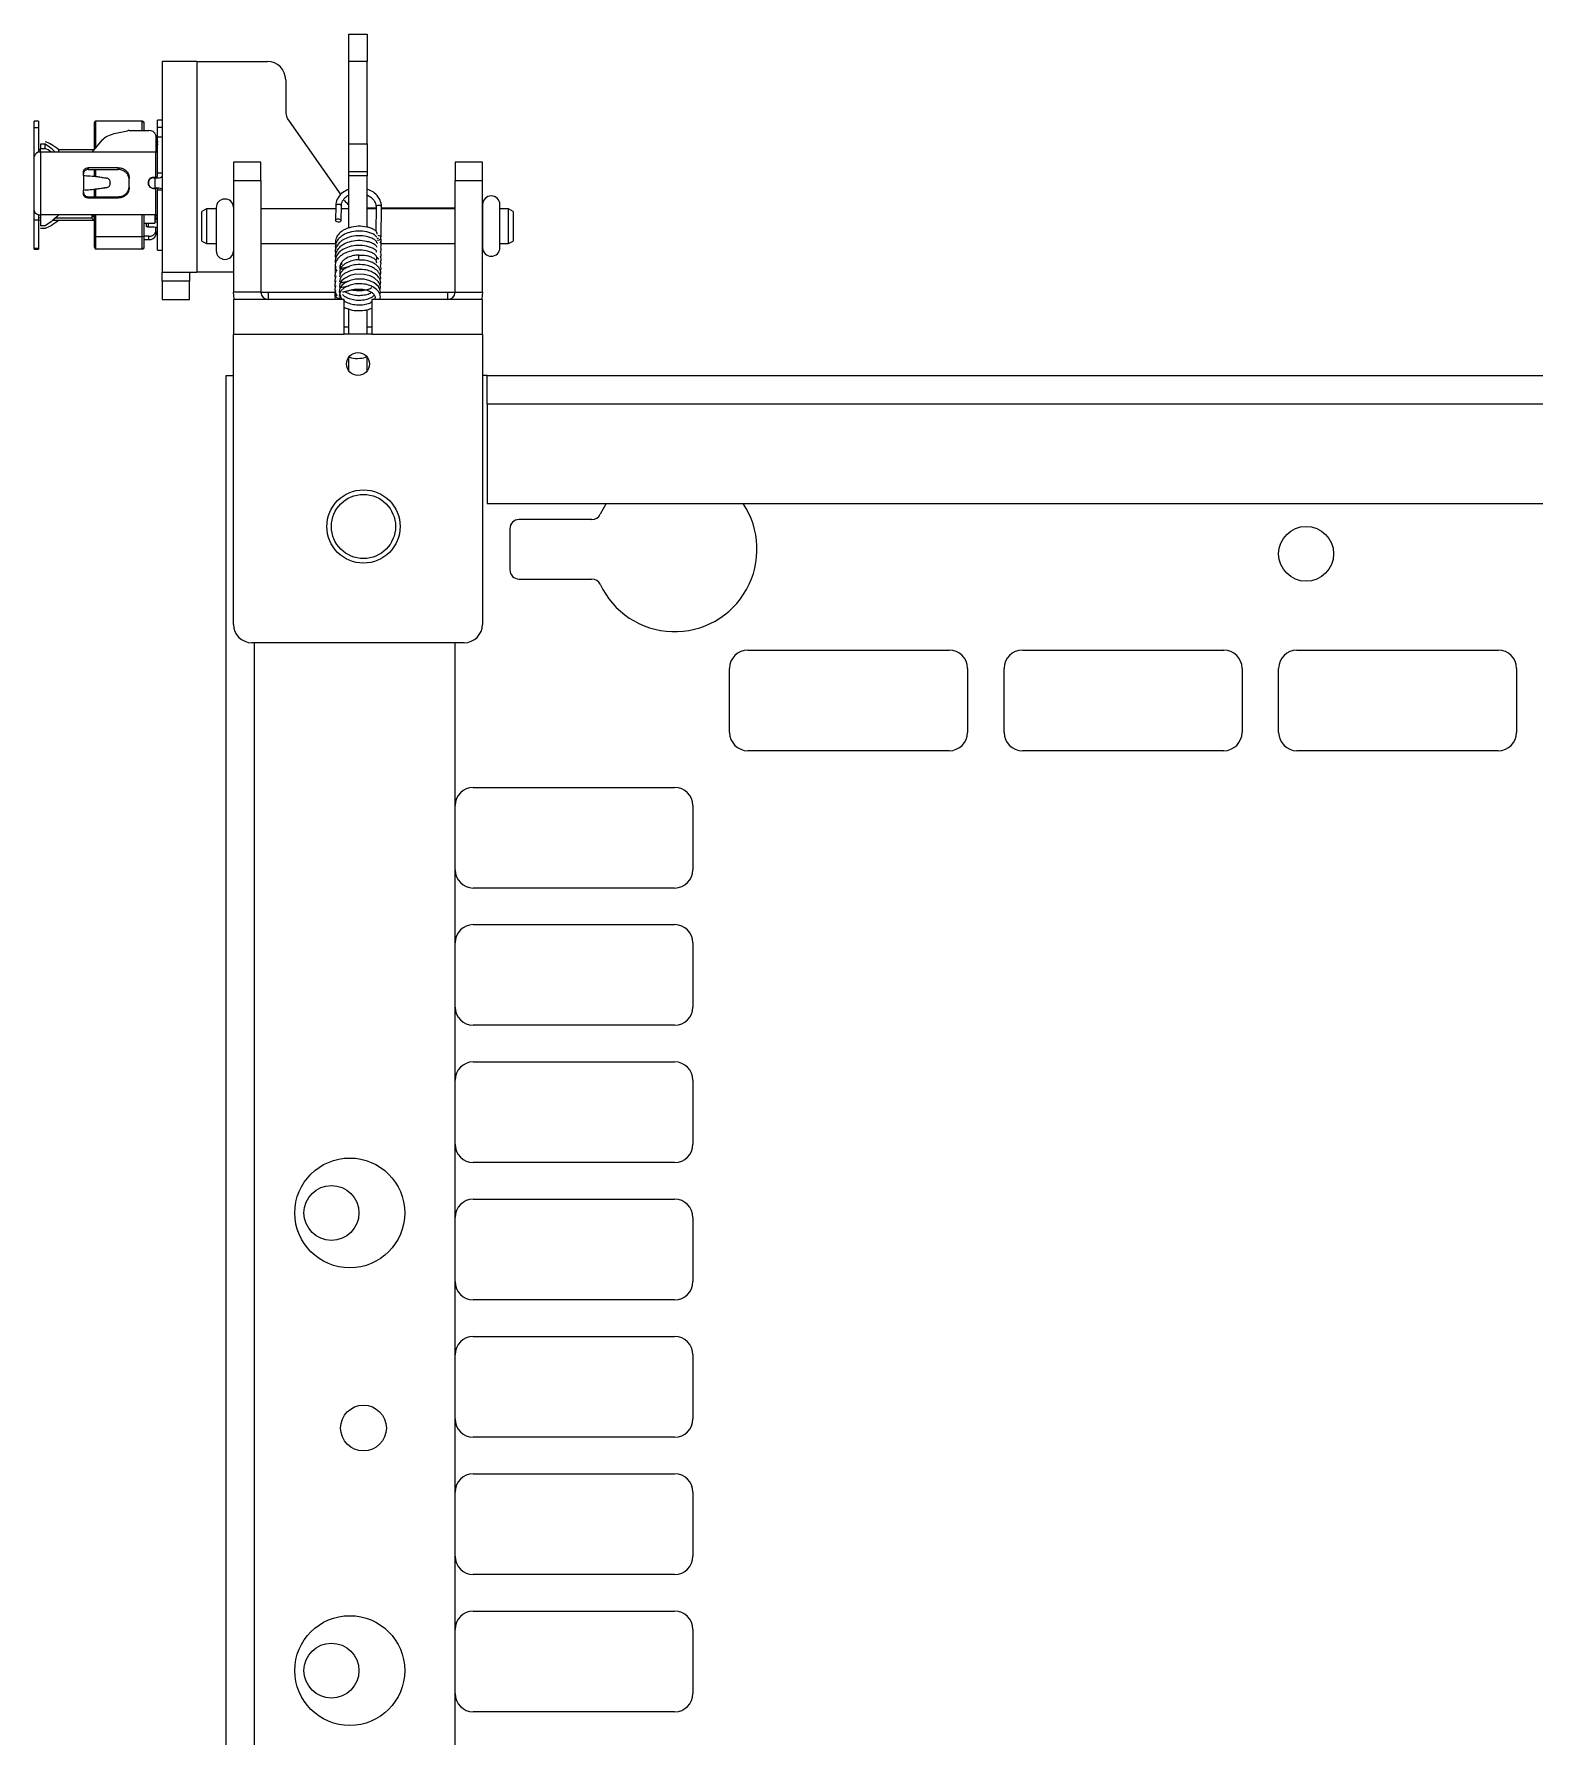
# Model space of a CAD drawing. Header units: millimetres. Extents: x -408 to 642, y 148 to 1992.
# Drawn here: x 270.7 to 434.7, y 1707.3 to 1893.4 of the extents above; entities that cross this region are included whole.
import ezdxf

# ---------------------------------------------------------------- set-up
doc = ezdxf.new("R2010")
doc.units = ezdxf.units.MM

msp = doc.modelspace()

# ---------------------------------------------------------------- linework, layer by layer
at = {"color": 7, "linetype": 'Continuous', "lineweight": 25}
for p, q in [((305.1, 1893.35), (307.1, 1893.35)), ((305.1, 1890.35), (305.1, 1893.35)), ((307.1, 1893.35), (307.1, 1890.35)), ((288.5, 1890.35), (284.7, 1890.35)), ((284.7, 1890.35), (284.7, 1867.35)), ((288.5, 1890.35), (296.2, 1890.35)), ((305.1, 1881.35), (305.1, 1890.35)), ((307.1, 1881.35), (307.1, 1890.35)), ((298.2, 1888.35), (298.2, 1884.98)), ((271.2, 1883.85), (270.7, 1883.85)), ((270.7, 1883.09), (270.7, 1883.85)), ((271.2, 1883.09), (270.7, 1883.09)), ((270.7, 1880.02), (270.7, 1883.09)), ((271.2, 1883.85), (271.2, 1883.09)), ((271.2, 1883.09), (271.2, 1880.43)), ((277.42, 1883.85), (277.3, 1883.65)), ((277.3, 1883.65), (277.42, 1883.85)), ((277.3, 1880.8), (277.3, 1883.65)), ((277.42, 1883.85), (277.42, 1880.94)), ((282.5, 1883.85), (277.42, 1883.85)), ((282.7, 1883.74), (282.5, 1883.85)), ((282.5, 1882.8), (282.5, 1883.85)), ((282.5, 1883.85), (282.7, 1883.73)), ((282.7, 1883.73), (282.7, 1882.8)), ((284.7, 1883.95), (284.2, 1883.95)), ((284.2, 1883.18), (284.2, 1883.95)), ((284.2, 1882.13), (284.2, 1883.18)), ((284.2, 1883.18), (284.7, 1883.18)), ((298.57, 1883.83), (304.21, 1875.78)), ((271.9, 1881.32), (271.4, 1881.32)), ((271.4, 1881.32), (271.4, 1880.86)), ((271.9, 1880.86), (271.9, 1881.32)), ((278.16, 1881.79), (277, 1880.45)), ((281.1, 1882.8), (283.25, 1882.8)), ((284, 1882.29), (284, 1880.45)), ((284.2, 1878.14), (284.2, 1882.13)), ((284.2, 1882.13), (284.7, 1882.13)), ((305.1, 1878.35), (305.1, 1881.35)), ((307.1, 1881.35), (307.1, 1878.35)), ((270.71, 1880.02), (270.7, 1880.02)), ((270.7, 1879.93), (270.7, 1880.02)), ((270.7, 1874.07), (270.7, 1879.93)), ((271.4, 1880.86), (271.9, 1880.86)), ((277, 1880.45), (271.4, 1880.45)), ((273.4, 1880.45), (273.4, 1880.71)), ((277.22, 1880.71), (273.4, 1880.71)), ((284.2, 1880.69), (284, 1880.65)), ((295.5, 1879.35), (292.5, 1879.35)), ((292.5, 1879.35), (292.5, 1877.35)), ((295.5, 1877.35), (295.5, 1879.35)), ((316.7, 1879.35), (316.7, 1877.35)), ((319.7, 1879.35), (316.7, 1879.35)), ((319.7, 1877.35), (319.7, 1879.35)), ((276.1, 1877.9), (276.1, 1878.27)), ((276.1, 1877.9), (276.1, 1876.3)), ((279.9, 1878.74), (276.6, 1878.74)), ((276.6, 1878.55), (279.9, 1878.55)), ((277.3, 1877.82), (277.3, 1878.55)), ((277.42, 1878.55), (277.42, 1877.81)), ((281.1, 1876.62), (281.1, 1877.58)), ((283.75, 1877.73), (284, 1877.73)), ((283.75, 1877.64), (284, 1877.64)), ((283.9, 1877.64), (283.9, 1876.51)), ((284.7, 1878.14), (284.2, 1878.14)), ((284.2, 1877.77), (284.2, 1878.14)), ((292.5, 1877.35), (292.5, 1865.15)), ((295.5, 1877.35), (295.5, 1865.15)), ((305.1, 1878.35), (307.1, 1878.35)), ((305.1, 1877.85), (305.1, 1878.35)), ((305.1, 1872.17), (305.1, 1877.85)), ((307.1, 1878.35), (307.1, 1877.85)), ((307.1, 1872.25), (307.1, 1877.85)), ((316.7, 1865.15), (316.7, 1877.35)), ((319.7, 1865.15), (319.7, 1877.35)), ((276.1, 1875.92), (276.1, 1876.3)), ((276.6, 1875.58), (279.9, 1875.58)), ((279.9, 1875.43), (276.6, 1875.43)), ((277.3, 1875.58), (277.3, 1876.41)), ((277.42, 1876.43), (277.42, 1875.58)), ((278.39, 1876.56), (278.45, 1876.57)), ((279.03, 1877.11), (279.03, 1877.07)), ((283.2, 1877.02), (283.2, 1877.19)), ((283.75, 1876.51), (284, 1876.51)), ((283.75, 1876.47), (284, 1876.47)), ((284.2, 1876.45), (284.2, 1876.29)), ((284.2, 1869.75), (284.2, 1876.29)), ((284.7, 1876.29), (284.2, 1876.29)), ((270.7, 1873.01), (270.7, 1874.07)), ((271.2, 1873.62), (271.2, 1873.01)), ((273.4, 1873.6), (271.4, 1873.6)), ((284, 1873.6), (273.4, 1873.6)), ((277, 1873.6), (277, 1873.25)), ((277.02, 1873.6), (277.3, 1873.27)), ((277.3, 1871.26), (277.3, 1873.6)), ((277.42, 1873.6), (277.42, 1871.18)), ((282.5, 1871.18), (282.5, 1873.6)), ((282.7, 1873.6), (282.7, 1871.22)), ((283.9, 1873.62), (283.9, 1872.7)), ((284, 1873.05), (284, 1873.6)), ((289.55, 1874.25), (289.05, 1873.96)), ((289.05, 1870.74), (289.05, 1873.96)), ((290.61, 1874.25), (289.55, 1874.25)), ((289.55, 1874.25), (289.55, 1870.45)), ((290.61, 1874.38), (290.61, 1869.68)), ((303.67, 1874.25), (295.5, 1874.25)), ((303.68, 1874.59), (303.65, 1872.98)), ((304.25, 1872.97), (304.28, 1874.58)), ((305.1, 1874.25), (304.27, 1874.25)), ((307.1, 1874.35), (308.07, 1874.35)), ((308.07, 1874.25), (307.1, 1874.25)), ((308.07, 1874.45), (308.04, 1871.8)), ((308.63, 1871.19), (308.67, 1874.45)), ((308.67, 1874.35), (316.7, 1874.35)), ((316.7, 1874.25), (308.67, 1874.25)), ((319.71, 1874.25), (319.7, 1874.25)), ((319.71, 1874.72), (319.71, 1870.02)), ((321.61, 1870.02), (321.61, 1874.72)), ((322.55, 1874.25), (321.61, 1874.25)), ((323.05, 1873.96), (322.55, 1874.25)), ((322.55, 1870.45), (322.55, 1874.25)), ((323.05, 1873.96), (323.05, 1870.74)), ((271.2, 1873.01), (270.7, 1873.01)), ((270.7, 1869.93), (270.7, 1873.01)), ((271.2, 1873.01), (271.2, 1869.93)), ((271.9, 1872.39), (271.4, 1872.39)), ((271.9, 1872.11), (271.4, 1872.11)), ((273.4, 1872.99), (272.73, 1872.99)), ((277, 1873.25), (273.01, 1873.25)), ((277.22, 1872.99), (273.4, 1872.99)), ((277.3, 1872.9), (277, 1873.25)), ((282.7, 1872.7), (283.9, 1872.7)), ((284.2, 1873.01), (283.9, 1873.07)), ((284.2, 1872.75), (283.9, 1872.84)), ((284, 1871.78), (284, 1872.22)), ((284, 1871.78), (284, 1871.41)), ((271.2, 1869.93), (270.7, 1869.93)), ((270.7, 1869.85), (270.7, 1869.93)), ((270.7, 1869.85), (271.2, 1869.85)), ((271.2, 1869.93), (271.2, 1869.85)), ((277.42, 1871.18), (277.3, 1871.26)), ((277.3, 1870.05), (277.3, 1871.26)), ((277.3, 1870.05), (277.42, 1869.85)), ((277.3, 1870.05), (277.3, 1870.05)), ((277.42, 1869.85), (277.3, 1870.05)), ((282.5, 1871.18), (277.42, 1871.18)), ((277.42, 1871.18), (277.42, 1869.85)), ((282.5, 1869.85), (277.42, 1869.85)), ((282.7, 1871.22), (282.5, 1871.18)), ((282.5, 1869.85), (282.5, 1871.18)), ((282.5, 1869.85), (282.7, 1869.97)), ((282.7, 1869.97), (282.5, 1869.85)), ((283.25, 1871.28), (282.7, 1871.28)), ((282.7, 1871.22), (282.7, 1869.97)), ((282.7, 1870.9), (283.25, 1870.9)), ((282.7, 1869.97), (282.7, 1869.97)), ((289.05, 1870.74), (289.55, 1870.45)), ((289.55, 1870.45), (290.61, 1870.45)), ((295.5, 1870.45), (303.66, 1870.45)), ((308.57, 1870.45), (316.7, 1870.45)), ((308.64, 1870.77), (308.59, 1871.17)), ((308.64, 1870.71), (308.64, 1870.77)), ((319.7, 1870.45), (319.71, 1870.45)), ((321.61, 1870.45), (322.55, 1870.45)), ((322.55, 1870.45), (323.05, 1870.74)), ((284.2, 1869.75), (284.7, 1869.75)), ((304.38, 1868.14), (304.28, 1868.27)), ((308.14, 1869), (308.37, 1868.77)), ((284.7, 1867.35), (288.5, 1867.35)), ((284.7, 1866.35), (284.7, 1867.35)), ((284.7, 1866.35), (284.7, 1864.35)), ((287.7, 1867.35), (287.7, 1866.35)), ((287.7, 1864.35), (287.7, 1866.35)), ((292.5, 1867.35), (288.5, 1867.35)), ((304.78, 1867.77), (304.66, 1867.85)), ((284.7, 1864.35), (287.7, 1864.35)), ((292.5, 1864.35), (292.5, 1860.55)), ((304.6, 1864.35), (292.5, 1864.35)), ((295.5, 1865.15), (296.3, 1865.15)), ((296.3, 1865.15), (296.3, 1864.35)), ((303.56, 1864.45), (303.55, 1864.39)), ((303.55, 1864.39), (303.55, 1864.35)), ((303.66, 1864.85), (303.56, 1864.45)), ((304.15, 1864.35), (304.16, 1864.41)), ((304.16, 1864.41), (304.2, 1864.6)), ((304.6, 1860.55), (304.6, 1864.35)), ((319.7, 1864.35), (307.6, 1864.35)), ((307.6, 1864.35), (307.6, 1860.55)), ((315.9, 1864.35), (315.9, 1865.15)), ((315.9, 1865.15), (316.7, 1865.15)), ((319.7, 1860.55), (319.7, 1864.35)), ((305.1, 1860.55), (305.1, 1863.3)), ((307.1, 1860.55), (307.1, 1863.25)), ((292.5, 1828.85), (292.5, 1860.55)), ((304.6, 1861.35), (305.1, 1861.35)), ((307.6, 1860.55), (304.6, 1860.55)), ((307.1, 1861.35), (307.6, 1861.35)), ((319.7, 1860.55), (319.7, 1828.85)), ((305.1, 1856.55), (305.1, 1858.05)), ((307.1, 1856.55), (307.1, 1858.05)), ((291.7, 1856.05), (292.5, 1856.05)), ((291.7, 373.05), (291.7, 1856.05)), ((320.2, 1856.05), (319.7, 1856.05)), ((320.2, 1856.06), (549.2, 1856.06)), ((320.2, 1852.96), (320.2, 1856.06)), ((320.2, 1852.96), (320.2, 1842.06)), ((320.2, 1842.06), (549.2, 1842.06)), ((333.22, 1842.06), (332.56, 1840.89)), ((331.65, 1840.31), (323.7, 1840.31)), ((322.7, 1839.31), (322.7, 1834.81)), ((323.7, 1833.81), (331.65, 1833.81)), ((317.7, 1826.85), (294.5, 1826.85)), ((316.7, 373.05), (316.7, 1826.85)), ((348.7, 1826.05), (370.7, 1826.05)), ((378.7, 1826.05), (400.7, 1826.05)), ((408.7, 1826.05), (430.7, 1826.05)), ((346.7, 1817.05), (346.7, 1824.05)), ((372.7, 1824.05), (372.7, 1817.05)), ((376.7, 1817.05), (376.7, 1824.05)), ((402.7, 1824.05), (402.7, 1817.05)), ((406.7, 1817.05), (406.7, 1824.05)), ((432.7, 1824.05), (432.7, 1817.05)), ((370.7, 1815.05), (348.7, 1815.05)), ((400.7, 1815.05), (378.7, 1815.05)), ((430.7, 1815.05), (408.7, 1815.05)), ((318.7, 1811.05), (340.7, 1811.05)), ((342.7, 1809.05), (342.7, 1802.05)), ((340.7, 1800.05), (318.7, 1800.05)), ((318.7, 1796.05), (340.7, 1796.05)), ((342.7, 1794.05), (342.7, 1787.05)), ((340.7, 1785.05), (318.7, 1785.05)), ((318.7, 1781.05), (340.7, 1781.05)), ((342.7, 1779.05), (342.7, 1772.05)), ((340.7, 1770.05), (318.7, 1770.05)), ((318.7, 1766.05), (340.7, 1766.05)), ((342.7, 1764.05), (342.7, 1757.05)), ((340.7, 1755.05), (318.7, 1755.05)), ((318.7, 1751.05), (340.7, 1751.05)), ((342.7, 1749.05), (342.7, 1742.05)), ((340.7, 1740.05), (318.7, 1740.05)), ((318.7, 1736.05), (340.7, 1736.05)), ((342.7, 1734.05), (342.7, 1727.05)), ((340.7, 1725.05), (318.7, 1725.05)), ((318.7, 1721.05), (340.7, 1721.05)), ((342.7, 1719.05), (342.7, 1712.05)), ((340.7, 1710.05), (318.7, 1710.05))]:
    msp.add_line(p, q, dxfattribs=at)
at = {"color": 8, "linetype": 'Continuous', "lineweight": 18}
for p, q in [((288.5, 1890.35), (288.5, 1867.35)), ((307.1, 1890.35), (305.1, 1890.35)), ((305.1, 1881.35), (307.1, 1881.35)), ((271.4, 1880.45), (271.4, 1873.6)), ((284, 1880.45), (277, 1880.45)), ((284, 1877.73), (284, 1880.45)), ((276.6, 1878.74), (276.6, 1878.55)), ((279.9, 1878.55), (279.9, 1878.74)), ((283.75, 1877.73), (283.75, 1877.64)), ((292.5, 1877.35), (295.5, 1877.35)), ((307.1, 1877.85), (305.1, 1877.85)), ((316.7, 1877.35), (319.7, 1877.35)), ((276.6, 1875.58), (276.6, 1875.43)), ((279.9, 1875.43), (279.9, 1875.58)), ((283.75, 1876.51), (283.75, 1876.47)), ((284, 1873.6), (284, 1876.47)), ((271.4, 1873.25), (271.4, 1872.99)), ((283.25, 1870.9), (283.25, 1871.28)), ((308.16, 1870.54), (308.22, 1870.51)), ((287.7, 1866.35), (284.7, 1866.35)), ((295.5, 1865.15), (292.5, 1865.15)), ((296.3, 1865.15), (303.61, 1865.15)), ((304.14, 1864.35), (304.15, 1864.41)), ((308.56, 1865.15), (315.9, 1865.15)), ((316.7, 1865.15), (319.7, 1865.15)), ((292.5, 1860.55), (304.6, 1860.55)), ((307.6, 1860.55), (319.7, 1860.55)), ((320.2, 1852.96), (549.2, 1852.96)), ((294.8, 373.05), (294.8, 1826.85))]:
    msp.add_line(p, q, dxfattribs=at)
at = {"color": 7, "linetype": 'Continuous', "lineweight": 25, "flags": 128}
for points in [[(271.4, 1880.71), (271.27, 1880.7), (271.2, 1880.69)], [(271.4, 1873.25), (271.27, 1873.26), (271.2, 1873.27)], [(271.4, 1872.99), (271.27, 1873), (271.2, 1873.02)], [(303.97, 1873.16), (304.08, 1873.14), (304.17, 1873.1), (304.24, 1873.04), (304.25, 1872.97), (304.23, 1872.9), (304.16, 1872.84), (304.06, 1872.81), (303.94, 1872.8), (303.83, 1872.82), (303.73, 1872.86), (303.67, 1872.92), (303.65, 1872.99), (303.68, 1873.05), (303.75, 1873.11), (303.85, 1873.15), (303.97, 1873.16)], [(308.22, 1870.85), (308.3, 1870.84), (308.41, 1870.87), (308.51, 1870.94), (308.58, 1871.02), (308.6, 1871.11), (308.58, 1871.2), (308.51, 1871.28), (308.42, 1871.32), (308.31, 1871.33), (308.31, 1871.33)], [(306.17, 1868.63), (306.17, 1868.68), (306.17, 1868.74)], [(308.5, 1864.91), (308.56, 1865.15), (308.5, 1865.46), (308.33, 1865.76), (307.86, 1866.18), (307.4, 1866.4), (306.77, 1866.56), (305.83, 1866.58), (305.25, 1866.44), (304.61, 1866.13), (304.33, 1865.88), (304.12, 1865.57), (304.06, 1865.24), (304.11, 1865.02), (304.11, 1865.02)], [(308.51, 1865.43), (308.57, 1865.67), (308.51, 1865.98), (308.34, 1866.28), (307.87, 1866.7), (307.42, 1866.92), (306.78, 1867.08), (305.84, 1867.1), (305.26, 1866.96), (304.63, 1866.66), (304.34, 1866.41), (304.13, 1866.09), (304.07, 1865.77), (304.11, 1865.54), (304.11, 1865.54)], [(292.59, 1864.35), (292.58, 1864.41), (292.5, 1865.15)], [(319.7, 1865.15), (319.63, 1864.41), (319.62, 1864.35)]]:
    msp.add_lwpolyline(points, dxfattribs=at)
at = {"color": 8, "linetype": 'Continuous', "lineweight": 18, "flags": 128}
for points in [[(303.68, 1874.59), (303.68, 1874.59), (303.7, 1874.66), (303.77, 1874.72), (303.87, 1874.75), (303.99, 1874.76)], [(303.99, 1874.76), (304.1, 1874.75), (304.2, 1874.7), (304.26, 1874.64), (304.28, 1874.58)], [(308.38, 1874.63), (308.27, 1874.62), (308.17, 1874.58), (308.1, 1874.53), (308.07, 1874.46), (308.07, 1874.45)], [(308.67, 1874.45), (308.65, 1874.51), (308.59, 1874.57), (308.5, 1874.61), (308.38, 1874.63)], [(283.19, 1872.7), (283.18, 1872.65), (283.18, 1872.51), (283.17, 1872.36), (283.16, 1872.27), (283.16, 1872.27), (283.16, 1872.27)], [(308.04, 1870.8), (308.04, 1870.8), (308.05, 1870.74)], [(308.34, 1871.01), (308.22, 1871), (308.16, 1870.99)], [(303.55, 1864.39), (303.55, 1864.38), (303.55, 1864.35)], [(303.56, 1864.45), (303.56, 1864.44), (303.58, 1864.35)]]:
    msp.add_lwpolyline(points, dxfattribs=at)
at = {"color": 7, "linetype": 'Continuous', "lineweight": 25}
for centre, radius in [((306.1, 1857.3), 1.25), ((306.7, 1839.55), 4), ((306.7, 1839.55), 3.5), ((409.7, 1836.56), 3), ((305.2, 1764.55), 6), ((303.2, 1764.55), 3), ((306.7, 1741.05), 2.5), ((305.2, 1714.55), 6), ((303.2, 1714.55), 3)]:
    msp.add_circle(centre, radius, dxfattribs=at)
for centre, radius, start, end in [((296.2, 1888.35), 2, 0, 90), ((300.2, 1884.98), 2, 180, 214.992), ((281.1, 1881.7), 1.1, 89.9618, 100.1433), ((283.36, 1882.14), 0.665, 13.4486, 98.9562), ((271.33, 1879.83), 0.63, 82.8557, 170.3631), ((284.03, 1880.63), 0.18, 262.8557, 350.3631), ((284.05, 1878.04), 0.306, 260.9096, 299.7098), ((284.17, 1878.7), 1.07, 260.9096, 299.7098), ((284.18, 1874.25), 2.27, 76.5937, 94.3958), ((284.05, 1875.82), 0.648, 76.5937, 94.3958), ((320.66, 1874.72), 0.95, 0, 180), ((271.31, 1874.22), 0.62, 193.4486, 278.9562), ((284.03, 1873.43), 0.177, 13.4486, 98.9562), ((291.56, 1874.38), 0.95, 3.5614, 180), ((306.24, 1876.35), 2, 214.992, 235.204), ((283.36, 1871.93), 0.665, 261.0438, 346.5514), ((284.03, 1873.07), 0.18, 9.6369, 97.1443), ((283.36, 1871.56), 0.665, 261.0438, 346.5514), ((320.66, 1870.02), 0.95, 180, 0), ((291.56, 1869.68), 0.95, 180, 356.4386), ((296.3, 1865.15), 0.8, 180, 270), ((315.9, 1865.15), 0.8, 270, 0), ((340.7, 1837.06), 9, 205.1507, 33.749), ((323.7, 1839.31), 1, 90, 180), ((331.65, 1841.31), 1, 270, 334.8493), ((323.7, 1834.81), 1, 180, 270), ((331.65, 1832.81), 1, 25.1507, 90), ((294.5, 1828.85), 2, 180, 270), ((317.7, 1828.85), 2, 270, 0), ((348.7, 1824.05), 2, 90, 180), ((370.7, 1824.05), 2, 0, 90), ((378.7, 1824.05), 2, 90, 180), ((400.7, 1824.05), 2, 0, 90), ((408.7, 1824.05), 2, 90, 180), ((430.7, 1824.05), 2, 0, 90), ((348.7, 1817.05), 2, 180, 270), ((370.7, 1817.05), 2, 270, 0), ((378.7, 1817.05), 2, 180, 270), ((400.7, 1817.05), 2, 270, 0), ((408.7, 1817.05), 2, 180, 270), ((430.7, 1817.05), 2, 270, 0), ((318.7, 1809.05), 2, 90, 180), ((340.7, 1809.05), 2, 0, 90), ((318.7, 1802.05), 2, 180, 270), ((340.7, 1802.05), 2, 270, 0), ((318.7, 1794.05), 2, 90, 180), ((340.7, 1794.05), 2, 0, 90), ((318.7, 1787.05), 2, 180, 270), ((340.7, 1787.05), 2, 270, 0), ((318.7, 1779.05), 2, 90, 180), ((340.7, 1779.05), 2, 0, 90), ((318.7, 1772.05), 2, 180, 270), ((340.7, 1772.05), 2, 270, 0), ((318.7, 1764.05), 2, 90, 180), ((340.7, 1764.05), 2, 0, 90), ((318.7, 1757.05), 2, 180, 270), ((340.7, 1757.05), 2, 270, 0), ((318.7, 1749.05), 2, 90, 180), ((340.7, 1749.05), 2, 0, 90), ((318.7, 1742.05), 2, 180, 270), ((340.7, 1742.05), 2, 270, 0), ((318.7, 1734.05), 2, 90, 180), ((340.7, 1734.05), 2, 0, 90), ((318.7, 1727.05), 2, 180, 270), ((340.7, 1727.05), 2, 270, 0), ((318.7, 1719.05), 2, 90, 180), ((340.7, 1719.05), 2, 0, 90), ((318.7, 1712.05), 2, 180, 270), ((340.7, 1712.05), 2, 270, 0)]:
    msp.add_arc(centre, radius, start, end, dxfattribs=at)
at = {"color": 8, "linetype": 'Continuous', "lineweight": 18}
for centre, radius, start, end in [((308.41, 1870.8), 0.235, 292.4775, 353.5864), ((308.41, 1870.73), 0.233, 295.0586, 353.6892), ((299.5, 1869.13), 6.7, 355.8494, 0.6968)]:
    msp.add_arc(centre, radius, start, end, dxfattribs=at)
at = {"color": 7, "linetype": 'Continuous', "lineweight": 25}
for points, knots in [([(273.4, 1880.71), (273.12, 1880.92), (272.62, 1881.3), (272.12, 1881.5), (271.9, 1881.59)], [0, 0, 0, 0, 0.559911, 1, 1, 1, 1]), ([(273.01, 1880.45), (272.86, 1880.6), (272.49, 1880.95), (272.12, 1881.18), (271.9, 1881.32)], [0, 0, 0, 0, 0.403562, 1, 1, 1, 1]), ([(278.16, 1881.79), (278.33, 1881.94), (278.68, 1882.24), (279.66, 1882.55), (280.42, 1882.69), (280.91, 1882.78)], [0, 0, 0, 0, 0.254027, 0.526591, 1, 1, 1, 1]), ([(284.2, 1881.66), (284.2, 1881.64), (284.2, 1881.6), (284.18, 1881.55), (284.15, 1881.5), (284.07, 1881.49), (284.03, 1881.48), (284, 1881.48)], [0, 0, 0, 0, 0.195353, 0.37764, 0.539051, 0.782239, 1, 1, 1, 1]), ([(284.2, 1881.37), (284.2, 1881.35), (284.2, 1881.31), (284.18, 1881.26), (284.15, 1881.21), (284.08, 1881.2), (284.03, 1881.2), (284, 1881.2)], [0, 0, 0, 0, 0.195302, 0.377541, 0.538909, 0.761383, 1, 1, 1, 1]), ([(271.4, 1880.45), (271.4, 1880.45), (271.4, 1880.64), (271.4, 1880.75), (271.4, 1880.86)], [0, 0, 0, 0, 0.000208, 1, 1, 1, 1]), ([(272.56, 1880.45), (272.56, 1880.45), (272.34, 1880.64), (272.12, 1880.75), (271.9, 1880.86)], [0, 0, 0, 0, 0.000208, 1, 1, 1, 1]), ([(276.1, 1878.27), (276.11, 1878.33), (276.12, 1878.43), (276.21, 1878.58), (276.33, 1878.68), (276.47, 1878.74), (276.57, 1878.74), (276.6, 1878.74)], [0, 0, 0, 0, 0.214373, 0.428779, 0.642592, 0.856666, 1, 1, 1, 1]), ([(276.6, 1878.55), (276.55, 1878.54), (276.44, 1878.53), (276.29, 1878.45), (276.17, 1878.34), (276.11, 1878.2), (276.11, 1878.11), (276.1, 1878.08)], [0, 0, 0, 0, 0.214385, 0.428772, 0.643033, 0.856802, 1, 1, 1, 1]), ([(276.1, 1877.9), (276.6, 1877.87), (277.27, 1877.84), (278.17, 1877.69), (278.47, 1877.64), (278.63, 1877.62)], [0, 0, 0, 0, 0.587693, 0.790818, 1, 1, 1, 1]), ([(279.03, 1877.11), (279.03, 1877.16), (279.02, 1877.28), (278.94, 1877.43), (278.83, 1877.54), (278.72, 1877.6), (278.65, 1877.61), (278.63, 1877.62)], [0, 0, 0, 0, 0.2258834, 0.4517668, 0.6776501, 0.9035238, 1, 1, 1, 1]), ([(279.9, 1878.74), (280.04, 1878.73), (280.31, 1878.71), (280.67, 1878.52), (280.94, 1878.23), (281.08, 1877.9), (281.1, 1877.67), (281.1, 1877.58)], [0, 0, 0, 0, 0.213238, 0.42649, 0.63916, 0.849598, 1, 1, 1, 1]), ([(281.1, 1877.38), (281.09, 1877.51), (281.07, 1877.78), (280.87, 1878.13), (280.57, 1878.38), (280.23, 1878.53), (280, 1878.54), (279.9, 1878.55)], [0, 0, 0, 0, 0.212376, 0.424979, 0.633479, 0.843609, 1, 1, 1, 1]), ([(283.2, 1877.19), (283.21, 1877.25), (283.22, 1877.37), (283.32, 1877.53), (283.45, 1877.66), (283.61, 1877.72), (283.71, 1877.73), (283.75, 1877.73)], [0, 0, 0, 0, 0.214305, 0.42865, 0.642279, 0.856223, 1, 1, 1, 1]), ([(283.75, 1877.64), (283.69, 1877.64), (283.57, 1877.62), (283.4, 1877.53), (283.28, 1877.39), (283.21, 1877.24), (283.21, 1877.14), (283.2, 1877.09)], [0, 0, 0, 0, 0.214319, 0.428642, 0.642812, 0.856387, 1, 1, 1, 1]), ([(276.1, 1876.3), (276.6, 1876.34), (277.27, 1876.39), (278.17, 1876.54), (278.47, 1876.57), (278.63, 1876.58)], [0, 0, 0, 0, 0.587693, 0.790818, 1, 1, 1, 1]), ([(276.1, 1876.06), (276.11, 1876.01), (276.12, 1875.9), (276.21, 1875.75), (276.33, 1875.64), (276.47, 1875.59), (276.57, 1875.58), (276.6, 1875.58)], [0, 0, 0, 0, 0.214295, 0.42863, 0.64223, 0.856153, 1, 1, 1, 1]), ([(276.6, 1875.43), (276.55, 1875.44), (276.44, 1875.45), (276.29, 1875.53), (276.17, 1875.65), (276.11, 1875.79), (276.11, 1875.88), (276.1, 1875.92)], [0, 0, 0, 0, 0.2144453, 0.4288931, 0.6432387, 0.8571881, 1, 1, 1, 1]), ([(278.63, 1876.58), (278.68, 1876.59), (278.77, 1876.61), (278.9, 1876.7), (278.99, 1876.83), (279.03, 1876.96), (279.03, 1877.04), (279.03, 1877.07)], [0, 0, 0, 0, 0.225867, 0.451734, 0.677598, 0.903479, 1, 1, 1, 1]), ([(279.9, 1875.58), (280.04, 1875.59), (280.31, 1875.62), (280.67, 1875.81), (280.94, 1876.11), (281.08, 1876.45), (281.1, 1876.68), (281.1, 1876.77)], [0, 0, 0, 0, 0.2128745, 0.4257668, 0.6379374, 0.8473525, 1, 1, 1, 1]), ([(281.1, 1876.62), (281.09, 1876.49), (281.07, 1876.22), (280.87, 1875.86), (280.57, 1875.6), (280.23, 1875.45), (280, 1875.44), (279.9, 1875.43)], [0, 0, 0, 0, 0.212833, 0.42585, 0.635542, 0.846587, 1, 1, 1, 1]), ([(283.2, 1877.06), (283.21, 1877), (283.22, 1876.87), (283.32, 1876.71), (283.45, 1876.58), (283.61, 1876.52), (283.71, 1876.51), (283.75, 1876.51)], [0, 0, 0, 0, 0.214211, 0.428471, 0.641842, 0.855602, 1, 1, 1, 1]), ([(283.75, 1876.47), (283.69, 1876.47), (283.57, 1876.49), (283.4, 1876.58), (283.28, 1876.72), (283.21, 1876.88), (283.21, 1876.98), (283.2, 1877.02)], [0, 0, 0, 0, 0.214393, 0.428789, 0.643061, 0.856854, 1, 1, 1, 1]), ([(305.1, 1876.39), (304.88, 1876.29), (304.38, 1876.08), (303.89, 1875.49), (303.69, 1874.96), (303.68, 1874.66), (303.68, 1874.59)], [0, 0, 0, 0, 0.28163, 0.611733, 0.91388, 1, 1, 1, 1]), ([(304.28, 1874.58), (304.28, 1874.67), (304.31, 1874.95), (304.56, 1875.36), (304.87, 1875.67), (305.09, 1875.75), (305.1, 1875.75)], [0, 0, 0, 0, 0.1994947, 0.6159936, 0.9798802, 1, 1, 1, 1]), ([(308.67, 1874.45), (308.66, 1874.59), (308.64, 1874.97), (308.35, 1875.57), (307.81, 1876.12), (307.33, 1876.31), (307.1, 1876.4)], [0, 0, 0, 0, 0.166571, 0.458626, 0.753148, 1, 1, 1, 1]), ([(307.1, 1875.77), (307.29, 1875.66), (307.67, 1875.44), (308.01, 1874.96), (308.05, 1874.62), (308.07, 1874.45)], [0, 0, 0, 0, 0.334702, 0.673778, 1, 1, 1, 1]), ([(271.4, 1873.6), (271.4, 1873.33), (271.4, 1872.85), (271.4, 1872.53), (271.4, 1872.39)], [0, 0, 0, 0, 0.559866, 1, 1, 1, 1]), ([(273.4, 1873.6), (273.12, 1873.33), (272.62, 1872.85), (272.12, 1872.53), (271.9, 1872.39)], [0, 0, 0, 0, 0.559911, 1, 1, 1, 1]), ([(273.4, 1872.99), (273.12, 1872.78), (272.62, 1872.4), (272.12, 1872.2), (271.9, 1872.11)], [0, 0, 0, 0, 0.559911, 1, 1, 1, 1]), ([(283, 1872.31), (283, 1872.34), (283, 1872.42), (283, 1872.55), (283, 1872.65), (283, 1872.7), (283, 1872.7)], [0, 0, 0, 0, 0.239432, 0.627389, 0.999313, 1, 1, 1, 1]), ([(283.16, 1872.27), (283.14, 1872.27), (283.09, 1872.27), (283.04, 1872.28), (283.01, 1872.3), (283, 1872.31), (283, 1872.31)], [0, 0, 0, 0, 0.266331, 0.548449, 0.829136, 1, 1, 1, 1]), ([(284.2, 1872.04), (284.2, 1872.06), (284.2, 1872.1), (284.18, 1872.15), (284.15, 1872.21), (284.07, 1872.21), (283.91, 1872.23), (283.6, 1872.25), (283.33, 1872.26), (283.16, 1872.27)], [0, 0, 0, 0, 0.052051, 0.100621, 0.143629, 0.208426, 0.277664, 0.558659, 1, 1, 1, 1]), ([(308.17, 1871.13), (308.09, 1871.23), (307.95, 1871.42), (307.53, 1871.61), (306.93, 1871.79), (306.11, 1871.87), (305.19, 1871.72), (304.5, 1871.43), (304, 1871.04), (303.68, 1870.55), (303.57, 1870.11), (303.67, 1869.87), (303.69, 1869.83)], [0, 0, 0, 0, 0.09051, 0.17484, 0.249419, 0.387171, 0.527437, 0.643845, 0.737635, 0.847318, 0.974687, 1, 1, 1, 1]), ([(308.19, 1871.47), (308.19, 1871.53), (308.19, 1871.72), (307.95, 1871.94), (307.55, 1872.14), (306.94, 1872.31), (306.12, 1872.39), (305.21, 1872.24), (304.51, 1871.95), (304.01, 1871.57), (303.69, 1871.08), (303.58, 1870.64), (303.68, 1870.4), (303.7, 1870.36)], [0, 0, 0, 0, 0.045466, 0.131796, 0.212251, 0.283421, 0.414791, 0.548597, 0.659672, 0.749107, 0.853728, 0.97526, 1, 1, 1, 1]), ([(308.14, 1869.52), (308.14, 1869.54), (308.13, 1869.68), (307.9, 1869.85), (307.51, 1870.05), (306.9, 1870.22), (306.07, 1870.3), (305.16, 1870.15), (304.46, 1869.85), (303.97, 1869.47), (303.66, 1868.97), (303.55, 1868.54), (303.65, 1868.3), (303.67, 1868.27)], [0, 0, 0, 0, 0.012323, 0.101921, 0.185336, 0.259055, 0.395479, 0.534273, 0.649375, 0.742289, 0.850854, 0.976799, 1, 1, 1, 1]), ([(308.16, 1870.54), (308.16, 1870.57), (308.15, 1870.71), (307.92, 1870.89), (307.53, 1871.09), (306.92, 1871.27), (306.1, 1871.35), (305.18, 1871.2), (304.49, 1870.9), (303.99, 1870.52), (303.67, 1870.02), (303.56, 1869.59), (303.67, 1869.35), (303.68, 1869.31)], [0, 0, 0, 0, 0.018557, 0.107455, 0.190261, 0.263476, 0.398793, 0.536541, 0.650831, 0.742973, 0.850698, 0.975752, 1, 1, 1, 1]), ([(308.15, 1870.05), (308.15, 1870.06), (308.14, 1870.2), (307.91, 1870.37), (307.52, 1870.57), (306.91, 1870.74), (306.08, 1870.82), (305.17, 1870.67), (304.48, 1870.38), (303.98, 1869.99), (303.66, 1869.5), (303.56, 1869.06), (303.66, 1868.83), (303.67, 1868.79)], [0, 0, 0, 0, 0.0121596, 0.1017047, 0.1850917, 0.2588035, 0.3951265, 0.5338579, 0.6489353, 0.7417714, 0.8502767, 0.9761941, 1, 1, 1, 1]), ([(308.58, 1870.05), (308.59, 1870.06), (308.7, 1870.24), (308.64, 1870.44), (308.59, 1870.64)], [0, 0, 0, 0, 0.047565, 1, 1, 1, 1]), ([(308.58, 1869.53), (308.58, 1869.54), (308.69, 1869.72), (308.63, 1869.92), (308.58, 1870.11)], [0, 0, 0, 0, 0.05051, 1, 1, 1, 1]), ([(308.62, 1870.56), (308.62, 1870.56), (308.62, 1870.58), (308.63, 1870.6), (308.63, 1870.63), (308.63, 1870.68), (308.64, 1870.71)], [0, 0, 0, 0, 0.069657, 0.179065, 0.357219, 1, 1, 1, 1]), ([(308.17, 1868.68), (308.18, 1868.81), (308.18, 1869.07), (307.9, 1869.34), (307.49, 1869.53), (306.89, 1869.7), (306.06, 1869.78), (305.15, 1869.63), (304.45, 1869.33), (303.96, 1868.94), (303.64, 1868.45), (303.55, 1867.91), (303.71, 1867.58), (303.78, 1867.44)], [0, 0, 0, 0, 0.081182, 0.159516, 0.232425, 0.296844, 0.416137, 0.537465, 0.638059, 0.719312, 0.814225, 0.924295, 1, 1, 1, 1]), ([(303.69, 1867.96), (303.66, 1867.85), (303.59, 1867.62), (303.57, 1867.38), (303.63, 1867.26), (303.63, 1867.25)], [0, 0, 0, 0, 0.48109, 0.954437, 1, 1, 1, 1]), ([(308.52, 1866.48), (308.55, 1866.56), (308.62, 1866.73), (308.53, 1867.02), (308.34, 1867.38), (307.97, 1867.72), (307.42, 1867.99), (306.74, 1868.16), (305.98, 1868.19), (305.24, 1868.02), (304.71, 1867.78), (304.34, 1867.46), (304.12, 1867.14), (304.1, 1866.93), (304.09, 1866.82)], [0, 0, 0, 0, 0.053737, 0.123713, 0.193916, 0.308817, 0.391499, 0.491371, 0.625802, 0.711613, 0.814624, 0.873504, 0.936106, 1, 1, 1, 1]), ([(306.21, 1868.66), (306.1, 1868.67), (305.79, 1868.69), (305.25, 1868.53), (304.72, 1868.3), (304.35, 1867.99), (304.14, 1867.67), (304.08, 1867.32), (304.12, 1867.18), (304.13, 1867.11)], [0, 0, 0, 0, 0.09772, 0.274416, 0.486418, 0.607625, 0.736513, 0.868082, 1, 1, 1, 1]), ([(306.2, 1869.2), (306.09, 1869.2), (305.79, 1869.2), (305.26, 1869.06), (304.73, 1868.83), (304.36, 1868.51), (304.15, 1868.19), (304.09, 1867.85), (304.12, 1867.7), (304.14, 1867.63)], [0, 0, 0, 0, 0.089768, 0.2678351, 0.4813729, 0.6034839, 0.7333552, 0.865947, 1, 1, 1, 1]), ([(304.4, 1867.58), (304.35, 1867.64), (304.18, 1867.83), (304.16, 1868.13), (304.31, 1868.33), (304.36, 1868.4)], [0, 0, 0, 0, 0.243385, 0.737072, 1, 1, 1, 1]), ([(304.25, 1867.78), (304.45, 1867.81), (304.76, 1867.84), (305.03, 1867.93), (305.17, 1867.96), (305.17, 1867.96)], [0, 0, 0, 0, 0.60841, 0.994755, 1, 1, 1, 1]), ([(308.15, 1868.33), (308.14, 1868.4), (308.14, 1868.59), (307.89, 1868.82), (307.48, 1869.01), (306.92, 1869.18), (306.47, 1869.17), (306.19, 1869.17)], [0, 0, 0, 0, 0.1225832, 0.3394418, 0.5412298, 0.7194814, 1, 1, 1, 1]), ([(308.53, 1867), (308.56, 1867.08), (308.62, 1867.25), (308.54, 1867.54), (308.35, 1867.9), (307.98, 1868.24), (307.43, 1868.51), (306.85, 1868.67), (306.41, 1868.66), (306.21, 1868.66)], [0, 0, 0, 0, 0.091652, 0.212796, 0.334357, 0.533368, 0.676495, 0.849386, 1, 1, 1, 1]), ([(308.54, 1867.93), (308.55, 1867.96), (308.66, 1868.15), (308.61, 1868.36), (308.56, 1868.55)], [0, 0, 0, 0, 0.111112, 1, 1, 1, 1]), ([(308.55, 1867.45), (308.56, 1867.46), (308.66, 1867.64), (308.61, 1867.84), (308.55, 1868.02)], [0, 0, 0, 0, 0.056112, 1, 1, 1, 1]), ([(308.56, 1868.49), (308.57, 1868.5), (308.67, 1868.68), (308.62, 1868.88), (308.57, 1869.07)], [0, 0, 0, 0, 0.056483, 1, 1, 1, 1]), ([(308.57, 1869.01), (308.57, 1869.02), (308.68, 1869.2), (308.63, 1869.4), (308.57, 1869.59)], [0, 0, 0, 0, 0.053483, 1, 1, 1, 1]), ([(303.67, 1866.4), (303.64, 1866.28), (303.57, 1866.05), (303.55, 1865.8), (303.61, 1865.68), (303.61, 1865.67)], [0, 0, 0, 0, 0.492222, 0.962666, 1, 1, 1, 1]), ([(303.68, 1866.92), (303.64, 1866.8), (303.58, 1866.57), (303.56, 1866.33), (303.62, 1866.21), (303.62, 1866.2)], [0, 0, 0, 0, 0.4885315, 0.9599441, 1, 1, 1, 1]), ([(303.68, 1867.44), (303.65, 1867.32), (303.58, 1867.1), (303.57, 1866.85), (303.62, 1866.73), (303.63, 1866.72)], [0, 0, 0, 0, 0.484821, 0.957201, 1, 1, 1, 1]), ([(308.48, 1864.35), (308.52, 1864.44), (308.59, 1864.64), (308.5, 1864.94), (308.31, 1865.3), (307.92, 1865.64), (307.37, 1865.91), (306.69, 1866.07), (305.93, 1866.1), (305.19, 1865.92), (304.67, 1865.68), (304.29, 1865.36), (304.09, 1865.05), (304.04, 1864.78), (304.06, 1864.69), (304.06, 1864.68)], [0, 0, 0, 0, 0.06326, 0.131732, 0.200371, 0.312593, 0.393538, 0.49128, 0.62266, 0.70652, 0.807385, 0.864987, 0.92619, 0.988621, 1, 1, 1, 1]), ([(308.51, 1865.95), (308.54, 1866.03), (308.61, 1866.21), (308.53, 1866.5), (308.34, 1866.86), (307.95, 1867.2), (307.41, 1867.47), (306.73, 1867.64), (305.97, 1867.67), (305.22, 1867.49), (304.7, 1867.25), (304.33, 1866.94), (304.11, 1866.61), (304.09, 1866.4), (304.08, 1866.29)], [0, 0, 0, 0, 0.0544964, 0.1244273, 0.1945708, 0.3093434, 0.3919816, 0.4917927, 0.6260955, 0.7118225, 0.8147838, 0.8736227, 0.9361703, 1, 1, 1, 1]), ([(304.21, 1866.2), (304.4, 1866.23), (304.71, 1866.27), (305.02, 1866.35), (305.13, 1866.38)], [0, 0, 0, 0, 0.620553, 1, 1, 1, 1]), ([(303.66, 1865.35), (303.62, 1865.23), (303.56, 1865), (303.54, 1864.75), (303.6, 1864.63), (303.6, 1864.62)], [0, 0, 0, 0, 0.49851, 0.966043, 1, 1, 1, 1]), ([(303.66, 1865.87), (303.63, 1865.75), (303.55, 1865.52), (303.57, 1865.14), (303.72, 1864.88), (303.8, 1864.74)], [0, 0, 0, 0, 0.312942, 0.609211, 1, 1, 1, 1]), ([(303.66, 1864.85), (303.65, 1864.83), (303.63, 1864.77), (303.66, 1864.68), (303.72, 1864.59), (303.81, 1864.52), (303.89, 1864.5), (303.93, 1864.49)], [0, 0, 0, 0, 0.173265, 0.379948, 0.586632, 0.793316, 1, 1, 1, 1]), ([(304.35, 1864.43), (304.26, 1864.52), (304.17, 1864.63), (304.18, 1864.73), (304.19, 1864.74)], [0, 0, 0, 0, 0.911345, 1, 1, 1, 1]), ([(304.24, 1865.69), (304.42, 1865.71), (304.71, 1865.75), (305, 1865.83), (305.12, 1865.86)], [0, 0, 0, 0, 0.604168, 1, 1, 1, 1]), ([(307.86, 1864.84), (307.82, 1864.78), (307.73, 1864.66), (307.41, 1864.47), (306.92, 1864.29), (306.28, 1864.22), (305.61, 1864.28), (305.08, 1864.44), (304.67, 1864.64), (304.49, 1864.79), (304.4, 1864.88)], [0, 0, 0, 0, 0.095877, 0.202664, 0.342228, 0.499358, 0.641168, 0.779355, 0.877592, 1, 1, 1, 1]), ([(304.41, 1865.19), (304.53, 1865.21), (304.77, 1865.24), (305.08, 1865.33), (305.45, 1865.42), (305.82, 1865.48), (306.21, 1865.5), (306.59, 1865.47), (307.04, 1865.39), (307.47, 1865.22), (307.8, 1864.98), (307.97, 1864.71), (307.99, 1864.48), (307.89, 1864.36), (307.88, 1864.35)], [0, 0, 0, 0, 0.085549, 0.170167, 0.242071, 0.307318, 0.375707, 0.446194, 0.517122, 0.636296, 0.729377, 0.842931, 0.980728, 1, 1, 1, 1]), ([(307.6, 1864.08), (307.55, 1864.04), (307.38, 1863.92), (306.91, 1863.77), (306.28, 1863.7), (305.61, 1863.76), (305.08, 1863.92), (304.72, 1864.08), (304.58, 1864.2), (304.52, 1864.25)], [0, 0, 0, 0, 0.081938, 0.253269, 0.446129, 0.620151, 0.789781, 0.910405, 1, 1, 1, 1]), ([(307.59, 1865.11), (307.54, 1865.08), (307.38, 1864.96), (306.92, 1864.82), (306.28, 1864.74), (305.61, 1864.8), (305.09, 1864.96), (304.77, 1865.11), (304.66, 1865.2), (304.63, 1865.22)], [0, 0, 0, 0, 0.076445, 0.257964, 0.462363, 0.646872, 0.826607, 0.954347, 1, 1, 1, 1]), ([(307.6, 1865.63), (307.55, 1865.6), (307.38, 1865.48), (306.92, 1865.34), (306.29, 1865.27), (305.74, 1865.3), (305.48, 1865.39), (305.42, 1865.41)], [0, 0, 0, 0, 0.108984, 0.363527, 0.650205, 0.909037, 1, 1, 1, 1]), ([(304.6, 1863.5), (304.75, 1863.44), (305.14, 1863.25), (305.92, 1863.11), (306.73, 1863.14), (307.3, 1863.26), (307.53, 1863.38), (307.6, 1863.42)], [0, 0, 0, 0, 0.15924, 0.439828, 0.711064, 0.913842, 1, 1, 1, 1]), ([(305.1, 1858.08), (305.13, 1858.06), (305.41, 1857.93), (306.07, 1857.9), (306.75, 1857.94), (307.05, 1858.11), (307.1, 1858.14)], [0, 0, 0, 0, 0.043311, 0.472271, 0.903851, 1, 1, 1, 1])]:
    msp.add_open_spline(points, degree=3, knots=knots, dxfattribs=at)
at = {"color": 8, "linetype": 'Continuous', "lineweight": 18}
msp.add_open_spline([(278.38, 1876.56), (278.4, 1876.56), (278.44, 1876.57), (278.51, 1876.57), (278.57, 1876.58), (278.61, 1876.58), (278.63, 1876.58)], degree=3, knots=[0, 0, 0, 0, 0.246022, 0.497638, 0.810556, 1, 1, 1, 1], dxfattribs=at)
at = {"color": 7, "linetype": 'Continuous', "lineweight": 25}
msp.add_open_spline([(303.93, 1864.49), (303.97, 1864.48), (304.04, 1864.48), (304.14, 1864.52), (304.2, 1864.59), (304.23, 1864.68), (304.21, 1864.77), (304.14, 1864.87), (304.08, 1864.91), (304.05, 1864.93)], degree=3, dxfattribs=at)

doc.saveas('drawing.dxf')
